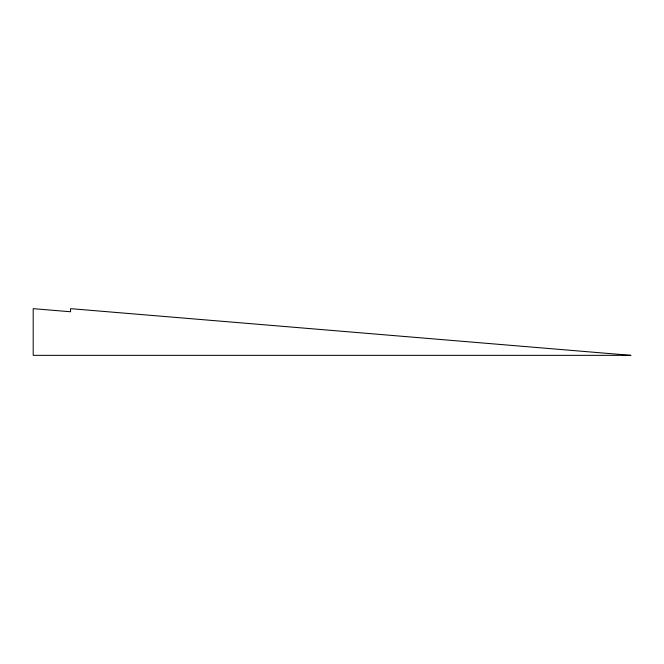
<?xml version="1.0" encoding="UTF-8"?>
<svg xmlns="http://www.w3.org/2000/svg" width="664" height="664" viewBox="0 0 664 664"><rect width="100%" height="100%" fill="white"/><g stroke="black" fill="none" stroke-linecap="round" stroke-linejoin="round"><path stroke-width="1" d="M630.8 355.34L33.2 355.34L33.2 308.66L70.55 311.765L70.55 308.66L630.8 355.34"/></g></svg>
